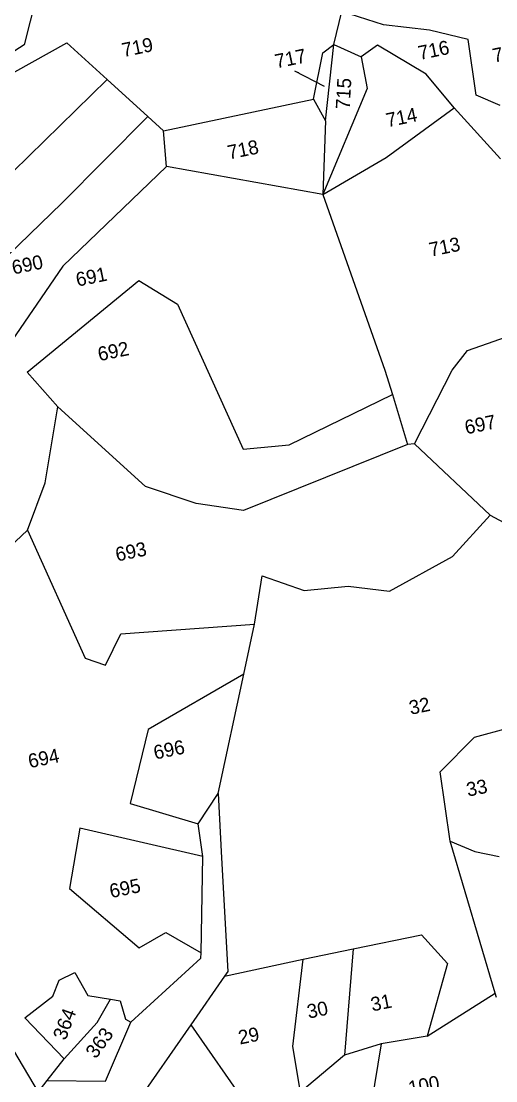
# Model space of a CAD drawing. Header units: metres. Extents: x 308938 to 313654, y 1921426 to 1925517.
# Drawn here: x 310417 to 310663, y 1922627 to 1923176 of the extents above; entities that cross this region are included whole.
import ezdxf

# ---------------------------------------------------------------- set-up
doc = ezdxf.new("R2010")
doc.units = ezdxf.units.M
doc.header["$MEASUREMENT"] = 0
for name, color, linetype in [('POLY_PARCEL', 6, 'Continuous'), ('POLY_WATER', 4, 'Continuous'), ('TEXT_PARCEL', 7, 'Continuous')]:
    doc.layers.add(name, color=color, linetype=linetype)
doc.styles.get("Standard").update_dxf_attribs({"font": 'simplex.shx'})
doc.styles.add('TEXT_MAP', font='')
doc.styles.get('TEXT_MAP').set_extended_font_data('Kruti Dev 050')
doc.dimstyles.get("Standard").update_dxf_attribs({"dimtxt": 0.18, "dimasz": 0.18, "dimexe": 0.18, "dimexo": 0.0625, "dimgap": 0.09, "dimtad": 0, "dimtih": 1, "dimtoh": 1, "dimdec": 4, "dimzin": 0, "dimdsep": 46, "dimtxsty": 'Standard', "dimcen": 0.09, "dimadec": 0, "dimazin": 0, "dimtfac": 1, "dimtdec": 4, "dimtofl": 0, "dimtmove": 0, "dimatfit": 3, "dimfxl": 1, "dimtolj": 1, "dimtzin": 0, "dimarcsym": 0})

msp = doc.modelspace()

# ---------------------------------------------------------------- linework, layer by layer
at = {"layer": 'POLY_PARCEL'}
for p, q in [((310425.88, 1923191.97), (310418.79, 1923163.74)), ((310579.18, 1923163.92), (310583.26, 1923181.02)), ((310604.9, 1923174.04), (310583.26, 1923181.02)), ((310628.68, 1923171.26), (310604.9, 1923174.04)), ((310648.84, 1923166.43), (310628.68, 1923171.26)), ((310403.15, 1923143.84), (310440.77, 1923164.66)), ((310418.79, 1923163.74), (310405.32, 1923155.29)), ((310440.77, 1923164.66), (310461.7, 1923145.65)), ((310573.53, 1923159.57), (310579.18, 1923163.92)), ((310574.9, 1923124.25), (310579.18, 1923163.92)), ((310579.18, 1923163.92), (310593.29, 1923157.49)), ((310601.87, 1923163.6), (310593.29, 1923157.49)), ((310626.98, 1923148.41), (310601.87, 1923163.6)), ((310653, 1923137.66), (310648.84, 1923166.43)), ((310568.61, 1923135.49), (310573.53, 1923159.57)), ((310593.29, 1923157.49), (310596.37, 1923141.02)), ((310641.51, 1923130.95), (310626.98, 1923148.41)), ((310362.71, 1923049.08), (310461.7, 1923145.65)), ((310461.7, 1923145.65), (310482.78, 1923126.52)), ((310596.37, 1923141.02), (310573.39, 1923086.09)), ((310490.97, 1923119.09), (310568.61, 1923135.49)), ((310568.61, 1923135.49), (310574.9, 1923124.25)), ((310665.37, 1923132.2), (310653, 1923137.66)), ((310606.36, 1923105.21), (310641.51, 1923130.95)), ((310665.47, 1923104.59), (310641.51, 1923130.95)), ((310438.17, 1923081.65), (310482.78, 1923126.52)), ((310482.78, 1923126.52), (310490.97, 1923119.09)), ((310574.9, 1923124.25), (310573.39, 1923086.09)), ((310492.45, 1923100.64), (310490.97, 1923119.09)), ((310573.39, 1923086.09), (310606.36, 1923105.21)), ((310492.45, 1923100.64), (310438.71, 1923048.88)), ((310573.39, 1923086.09), (310492.45, 1923100.64)), ((310573.39, 1923086.09), (310605.57, 1922995.02)), ((310381.5, 1923026.6), (310438.17, 1923081.65)), ((310438.71, 1923048.88), (310407.63, 1923003.54)), ((310420.26, 1922993.92), (310478.2, 1923041.49)), ((310478.2, 1923041.49), (310498.13, 1923029.28)), ((310498.13, 1923029.28), (310532.18, 1922954.09)), ((310648.39, 1923005.13), (310696.27, 1923022.14)), ((310640.53, 1922995.01), (310648.39, 1923005.13)), ((310436.23, 1922975.92), (310420.26, 1922993.92)), ((310605.57, 1922995.02), (310609.6, 1922982.4)), ((310620.9, 1922956.87), (310640.53, 1922995.01)), ((310556.02, 1922956.37), (310609.6, 1922982.4)), ((310609.6, 1922982.4), (310617.3, 1922956.45)), ((310429.57, 1922936.58), (310436.23, 1922975.92)), ((310481.61, 1922934.61), (310436.23, 1922975.92)), ((310532.18, 1922954.09), (310556.02, 1922956.37)), ((310617.3, 1922956.45), (310532.39, 1922922.18)), ((310620.9, 1922956.87), (310617.3, 1922956.45)), ((310660.24, 1922919.78), (310620.9, 1922956.87)), ((310420.5, 1922912.1), (310429.57, 1922936.58)), ((310507.88, 1922925.85), (310481.61, 1922934.61)), ((310532.39, 1922922.18), (310507.88, 1922925.85)), ((310640.57, 1922898.33), (310660.24, 1922919.78)), ((310660.24, 1922919.78), (310669.51, 1922914.74)), ((310385.54, 1922879.45), (310420.5, 1922912.1)), ((310420.5, 1922912.1), (310450.3, 1922845.6)), ((310607.99, 1922880.42), (310640.57, 1922898.33)), ((310538.12, 1922863.3), (310542.07, 1922888.36)), ((310542.07, 1922888.36), (310563.85, 1922880.76)), ((310563.85, 1922880.76), (310586.6, 1922882.98)), ((310586.6, 1922882.98), (310607.99, 1922880.42)), ((310468.78, 1922858.26), (310538.12, 1922863.3)), ((310532.47, 1922837.34), (310538.12, 1922863.3)), ((310460.88, 1922842), (310468.78, 1922858.26)), ((310450.3, 1922845.6), (310460.88, 1922842)), ((310532.47, 1922837.34), (310482.88, 1922808.6)), ((310519.21, 1922775.44), (310532.47, 1922837.34)), ((310482.88, 1922808.6), (310473.58, 1922770.26)), ((310652.04, 1922804.72), (310669.84, 1922809.61)), ((310634.3, 1922786.79), (310652.04, 1922804.72)), ((310639.52, 1922750.74), (310634.3, 1922786.79)), ((310473.58, 1922770.26), (310508.83, 1922759.72)), ((310447.52, 1922757.54), (310442.17, 1922726.25)), ((310511.28, 1922742.85), (310447.52, 1922757.54)), ((310639.52, 1922750.74), (310652.14, 1922745.41)), ((310662.77, 1922671.92), (310639.52, 1922750.74)), ((310652.14, 1922745.41), (310664.79, 1922742.79)), ((310442.17, 1922726.25), (310478.3, 1922695.4)), ((310478.3, 1922695.4), (310492.11, 1922703.48)), ((310492.11, 1922703.48), (310510.38, 1922692.9)), ((310589.15, 1922694.94), (310624.56, 1922702.21)), ((310624.56, 1922702.21), (310638.11, 1922687.26)), ((310563.19, 1922689.61), (310589.15, 1922694.94)), ((310589.15, 1922694.94), (310584.61, 1922639.78)), ((310522.59, 1922680.71), (310563.19, 1922689.61)), ((310557.93, 1922644.36), (310563.19, 1922689.61)), ((310638.11, 1922687.26), (310627.56, 1922649.63)), ((310436.84, 1922678.74), (310444.91, 1922682.74)), ((310444.91, 1922682.74), (310451.77, 1922670.78)), ((310433.55, 1922670.41), (310436.84, 1922678.74)), ((310419.06, 1922659.17), (310433.55, 1922670.41)), ((310451.77, 1922670.78), (310463.43, 1922668.8)), ((310456.55, 1922656.79), (310463.43, 1922668.8)), ((310463.43, 1922668.8), (310468.39, 1922667.96)), ((310627.56, 1922649.63), (310662.77, 1922671.92)), ((310663.4, 1922669.78), (310662.77, 1922671.92)), ((310468.39, 1922667.96), (310471.26, 1922658.44)), ((310439.4, 1922637.87), (310419.06, 1922659.17)), ((310471.26, 1922658.44), (310473.94, 1922656.85)), ((310405.2, 1922655.36), (310425.98, 1922620.66)), ((310439.4, 1922637.87), (310456.55, 1922656.79)), ((310505.12, 1922655.61), (310542.85, 1922601.27)), ((310627.56, 1922649.63), (310603.65, 1922645.68)), ((310561.85, 1922620.69), (310557.93, 1922644.36)), ((310603.65, 1922645.68), (310584.61, 1922639.78)), ((310603.65, 1922645.68), (310592.56, 1922578.14)), ((310430.68, 1922626.68), (310439.4, 1922637.87)), ((310584.61, 1922639.78), (310561.85, 1922620.69)), ((310425.98, 1922620.66), (310430.68, 1922626.68)), ((310430.68, 1922626.68), (310460.77, 1922626.33))]:
    msp.add_line(p, q, dxfattribs=at)
at = {"layer": 'POLY_WATER'}
for p, q in [((310508.83, 1922759.72), (310519.21, 1922775.44)), ((310519.21, 1922775.44), (310521.04, 1922742.1)), ((310511.28, 1922742.85), (310508.83, 1922759.72)), ((310510.38, 1922692.9), (310511.28, 1922742.85)), ((310521.04, 1922742.1), (310524.3, 1922683.15)), ((310510.33, 1922690.07), (310510.38, 1922692.9)), ((310473.94, 1922656.85), (310510.33, 1922690.07)), ((310522.59, 1922680.71), (310505.12, 1922655.61)), ((310524.3, 1922683.15), (310522.59, 1922680.71)), ((310460.77, 1922626.33), (310473.94, 1922656.85)), ((310505.12, 1922655.61), (310468.4, 1922602.97))]:
    msp.add_line(p, q, dxfattribs=at)

# ---------------------------------------------------------------- texts
at = {"layer": 'TEXT_PARCEL', "style": 'TEXT_MAP'}
for s, rotation, p in [('719', 11.6001, (310470.12, 1923157.28)), ('716', 11.6001, (310623.68, 1923155.8)), ('712', 11.6001, (310662.21, 1923154.44)), ('717', 11.6001, (310549.44, 1923151.45)), ('715', 86.8395, (310587.37, 1923130.14)), ('714', 11.6001, (310606.99, 1923120.91)), ('718', 11.6001, (310524.88, 1923104.22)), ('713', 11.6001, (310629.32, 1923053.79)), ('690', 11.6001, (310413.12, 1923044.56)), ('691', 11.6001, (310446.31, 1923038.28)), ('692', 11.6001, (310457.66, 1922999.64)), ('697', 11.6001, (310647.78, 1922961.67)), ('693', 11.6001, (310466.8, 1922895.76)), ('32', 11.6001, (310618.98, 1922816.28)), ('696', 11.6001, (310486.56, 1922793.06)), ('694', 11.6001, (310421.57, 1922788.59)), ('33', 11.6001, (310648.68, 1922773.81)), ('695', 11.6001, (310463.71, 1922721.22)), ('31', 11.6001, (310599.1, 1922662.44)), ('364', 69.5635, (310440.18, 1922647.13)), ('30', 11.6001, (310566.09, 1922658.73)), ('363', 53.8392, (310455.82, 1922637.58)), ('29', 11.6001, (310530.47, 1922645.28)), ('100', 11.6001, (310618.59, 1922619.03))]:
    msp.add_text(s, height=7.265, rotation=rotation, dxfattribs=at).set_placement(p)

# ---------------------------------------------------------------- leaders
msp.add_leader([(310558.76, 1923150.28), (310574.23, 1923142.27)], dimstyle='Standard', override={"dimtxt": 2.5, "dimasz": 2.5, "dimexe": 1.25, "dimexo": 0.625, "dimgap": 0.625, "dimtad": 1, "dimtih": 0, "dimtoh": 0, "dimzin": 8, "dimcen": 2.5, "dimtofl": 1})

doc.saveas('drawing.dxf')
